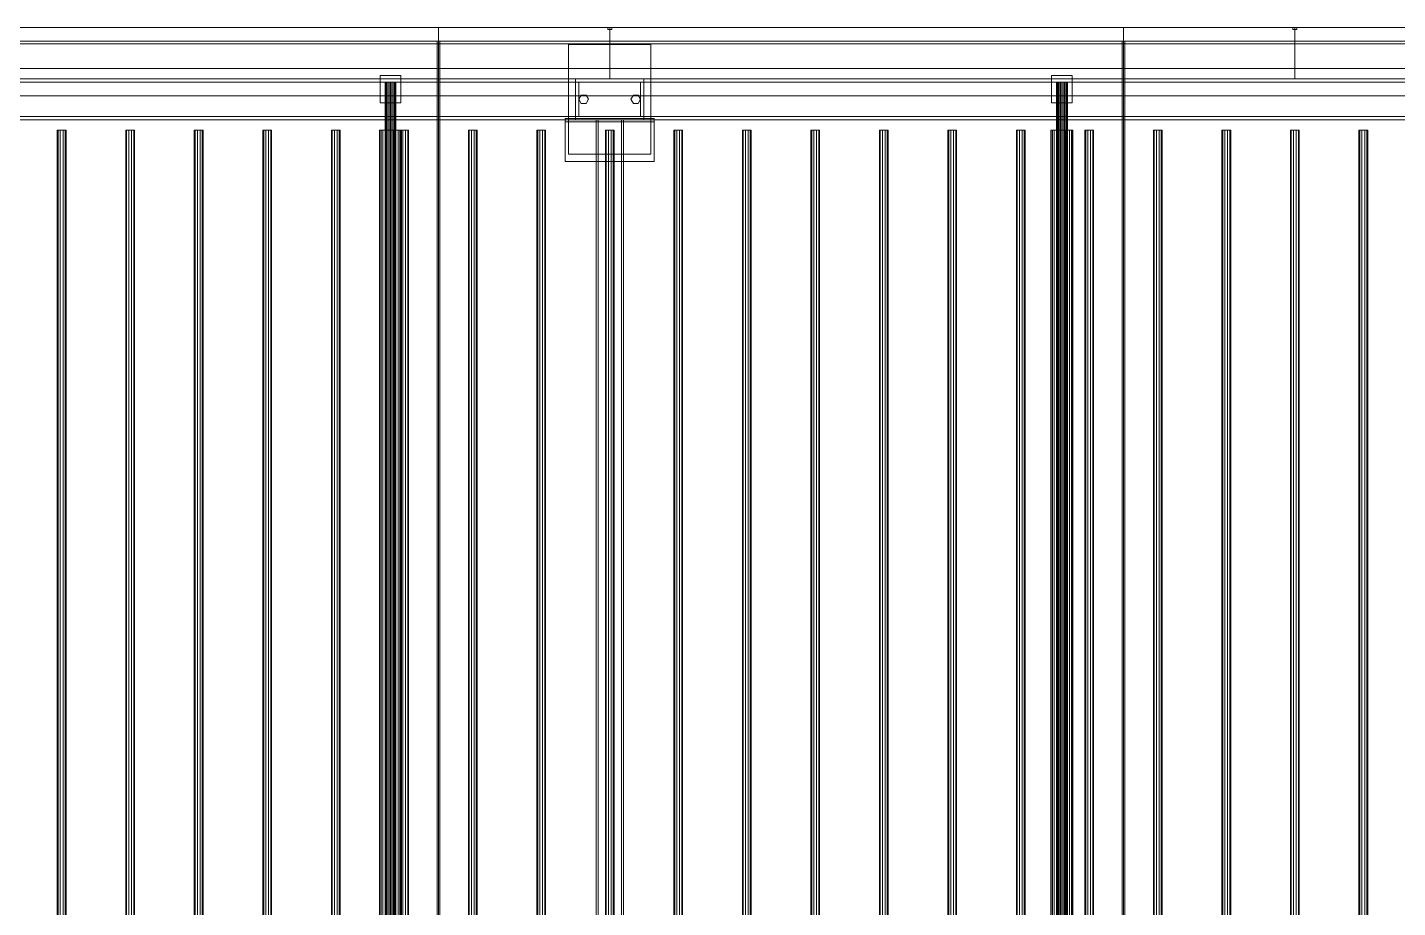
# Model space of a CAD drawing. Header units: millimetres. Extents: x -1970 to 59977, y -50268 to 6837.
# Drawn here: x 49989 to 51989, y -17885 to -16600 of the extents above; entities that cross this region are included whole.
import ezdxf

# ---------------------------------------------------------------- set-up
doc = ezdxf.new("R2010")
doc.units = ezdxf.units.MM
doc.layers.add('superior_secador', color=7, linetype='Continuous', lineweight=0)

msp = doc.modelspace()

# ---------------------------------------------------------------- linework, layer by layer
at = {"layer": 'superior_secador'}
for p, q in [((38839.253, -16600), (58839.253, -16600)), ((49589.253, -16600), (50589.253, -16600)), ((49839.253, -16600), (50839.253, -16600)), ((50589.253, -16600), (50589.253, -19400)), ((50589.253, -16600), (51589.253, -16600)), ((50836.253, -16603), (50836.253, -16600)), ((50836.253, -16600), (50842.253, -16600)), ((50839.253, -16600), (50839.253, -16675)), ((50839.253, -16600), (51839.253, -16600)), ((50842.253, -16600), (50842.253, -16603)), ((51589.253, -16600), (51589.253, -19400)), ((51589.253, -16600), (52589.253, -16600)), ((51836.253, -16603), (51836.253, -16600)), ((51836.253, -16600), (51842.253, -16600)), ((51839.253, -16600), (51839.253, -16675)), ((51839.253, -16600), (52414.253, -16600)), ((51842.253, -16600), (51842.253, -16603)), ((58839.253, -16620), (38839.253, -16620)), ((50587.253, -19380), (50587.253, -16620)), ((50587.253, -16620), (50591.253, -16620)), ((50591.253, -16620), (50591.253, -19380)), ((50842.253, -16603), (50836.253, -16603)), ((51587.253, -19380), (51587.253, -16620)), ((51587.253, -16620), (51591.253, -16620)), ((51591.253, -16620), (51591.253, -19380)), ((51842.253, -16603), (51836.253, -16603)), ((58839.253, -16624), (38839.253, -16624)), ((50779.253, -16785), (50779.253, -16625)), ((50779.253, -16625), (50899.253, -16625)), ((50899.253, -16625), (50899.253, -16785)), ((39189.253, -16660), (58489.253, -16660)), ((38839.253, -16675), (58839.253, -16675)), ((58839.253, -16680), (38839.253, -16680)), ((50839.253, -16675), (49839.253, -16675)), ((50504.253, -16710), (50504.253, -16670)), ((50504.253, -16670), (50534.253, -16670)), ((50511.526, -16680), (50511.253, -16680)), ((50511.253, -16680), (50511.253, -19320)), ((50512.325, -16680), (50511.526, -16680)), ((50511.526, -16680), (50511.526, -19320)), ((50513.596, -16680), (50512.325, -16680)), ((50512.325, -16680), (50512.325, -19320)), ((50515.253, -16680), (50513.596, -16680)), ((50513.596, -16680), (50513.596, -19320)), ((50517.182, -16680), (50515.253, -16680)), ((50515.253, -16680), (50515.253, -19320)), ((50519.253, -16680), (50517.182, -16680)), ((50517.182, -16680), (50517.182, -19320)), ((50521.324, -16680), (50519.253, -16680)), ((50519.253, -16680), (50519.253, -19320)), ((50523.253, -16680), (50521.324, -16680)), ((50521.324, -16680), (50521.324, -19320)), ((50524.91, -16680), (50523.253, -16680)), ((50523.253, -16680), (50523.253, -19320)), ((50526.181, -16680), (50524.91, -16680)), ((50524.91, -16680), (50524.91, -19320)), ((50526.98, -16680), (50526.181, -16680)), ((50526.181, -16680), (50526.181, -19320)), ((50526.98, -16680), (50527.253, -16680)), ((50526.98, -16680), (50526.98, -19320)), ((50527.253, -19320), (50527.253, -16680)), ((50534.253, -16670), (50534.253, -16710)), ((50789.253, -16680), (50789.253, -16675)), ((50789.253, -16675), (50889.253, -16675)), ((50889.253, -16680), (50789.253, -16680)), ((50789.253, -16730), (50789.253, -16680)), ((50789.253, -16680), (50794.253, -16680)), ((50794.253, -16680), (50794.253, -16730)), ((51839.253, -16675), (50839.253, -16675)), ((50884.253, -16730), (50884.253, -16680)), ((50884.253, -16680), (50889.253, -16680)), ((50889.253, -16675), (50889.253, -16680)), ((50889.253, -16680), (50889.253, -16730)), ((51484.253, -16710), (51484.253, -16670)), ((51484.253, -16670), (51514.253, -16670)), ((51491.526, -16680), (51491.253, -16680)), ((51491.253, -16680), (51491.253, -19320)), ((51492.325, -16680), (51491.526, -16680)), ((51491.526, -16680), (51491.526, -19320)), ((51493.596, -16680), (51492.325, -16680)), ((51492.325, -16680), (51492.325, -19320)), ((51495.253, -16680), (51493.596, -16680)), ((51493.596, -16680), (51493.596, -19320)), ((51497.182, -16680), (51495.253, -16680)), ((51495.253, -16680), (51495.253, -19320)), ((51499.253, -16680), (51497.182, -16680)), ((51497.182, -16680), (51497.182, -19320)), ((51501.324, -16680), (51499.253, -16680)), ((51499.253, -16680), (51499.253, -19320)), ((51503.253, -16680), (51501.324, -16680)), ((51501.324, -16680), (51501.324, -19320)), ((51504.91, -16680), (51503.253, -16680)), ((51503.253, -16680), (51503.253, -19320)), ((51506.181, -16680), (51504.91, -16680)), ((51504.91, -16680), (51504.91, -19320)), ((51506.98, -16680), (51506.181, -16680)), ((51506.181, -16680), (51506.181, -19320)), ((51506.98, -16680), (51507.253, -16680)), ((51506.98, -16680), (51506.98, -19320)), ((51507.253, -19320), (51507.253, -16680)), ((51514.253, -16670), (51514.253, -16710)), ((52414.253, -16675), (51839.253, -16675)), ((58489.253, -16700), (39189.253, -16700)), ((50794.253, -16705), (50797.753, -16698.938)), ((50797.753, -16698.938), (50804.753, -16698.938)), ((50804.753, -16698.938), (50808.253, -16705)), ((50870.253, -16705), (50873.753, -16698.938)), ((50873.753, -16698.938), (50880.753, -16698.938)), ((50880.753, -16698.938), (50884.253, -16705)), ((50534.253, -16710), (50504.253, -16710)), ((50797.753, -16711.062), (50794.253, -16705)), ((50804.753, -16711.062), (50797.753, -16711.062)), ((50808.253, -16705), (50804.753, -16711.062)), ((50873.753, -16711.062), (50870.253, -16705)), ((50880.753, -16711.062), (50873.753, -16711.062)), ((50884.253, -16705), (50880.753, -16711.062)), ((51514.253, -16710), (51484.253, -16710)), ((38839.253, -16730), (58839.253, -16730)), ((58839.253, -16735), (38839.253, -16735)), ((50774.253, -16738), (50774.253, -16733)), ((50774.253, -16733), (50904.253, -16733)), ((50774.253, -16796), (50774.253, -16733)), ((50904.253, -16738), (50774.253, -16738)), ((50789.253, -16735), (50789.253, -16730)), ((50789.253, -16730), (50889.253, -16730)), ((50794.253, -16730), (50789.253, -16730)), ((50889.253, -16735), (50789.253, -16735)), ((50819.253, -19265), (50819.253, -16735)), ((50819.253, -16735), (50859.253, -16735)), ((50819.253, -16735), (50822.253, -16735)), ((50822.253, -16735), (50822.253, -19265)), ((50856.253, -19265), (50856.253, -16735)), ((50856.253, -16735), (50859.253, -16735)), ((50859.253, -16735), (50859.253, -19265)), ((50889.253, -16730), (50884.253, -16730)), ((50889.253, -16730), (50889.253, -16735)), ((50904.253, -16733), (50904.253, -16738)), ((50904.253, -16733), (50904.253, -16796)), ((50034.116, -16750), (50032.903, -16750)), ((50032.903, -16750), (50032.903, -19250)), ((50037.291, -16750), (50034.116, -16750)), ((50034.116, -16750), (50034.116, -19250)), ((50041.215, -16750), (50037.291, -16750)), ((50037.291, -16750), (50037.291, -19250)), ((50044.39, -16750), (50041.215, -16750)), ((50041.215, -16750), (50041.215, -19250)), ((50044.39, -16750), (50045.603, -16750)), ((50044.39, -16750), (50044.39, -19250)), ((50045.603, -19250), (50045.603, -16750)), ((50134.116, -16750), (50132.903, -16750)), ((50132.903, -16750), (50132.903, -19250)), ((50137.291, -16750), (50134.116, -16750)), ((50134.116, -16750), (50134.116, -19250)), ((50141.215, -16750), (50137.291, -16750)), ((50137.291, -16750), (50137.291, -19250)), ((50144.39, -16750), (50141.215, -16750)), ((50141.215, -16750), (50141.215, -19250)), ((50144.39, -16750), (50145.603, -16750)), ((50144.39, -16750), (50144.39, -19250)), ((50145.603, -19250), (50145.603, -16750)), ((50234.116, -16750), (50232.903, -16750)), ((50232.903, -16750), (50232.903, -19250)), ((50237.291, -16750), (50234.116, -16750)), ((50234.116, -16750), (50234.116, -19250)), ((50241.215, -16750), (50237.291, -16750)), ((50237.291, -16750), (50237.291, -19250)), ((50244.39, -16750), (50241.215, -16750)), ((50241.215, -16750), (50241.215, -19250)), ((50244.39, -16750), (50245.603, -16750)), ((50244.39, -16750), (50244.39, -19250)), ((50245.603, -19250), (50245.603, -16750)), ((50334.116, -16750), (50332.903, -16750)), ((50332.903, -16750), (50332.903, -19250)), ((50337.291, -16750), (50334.116, -16750)), ((50334.116, -16750), (50334.116, -19250)), ((50341.215, -16750), (50337.291, -16750)), ((50337.291, -16750), (50337.291, -19250)), ((50344.39, -16750), (50341.215, -16750)), ((50341.215, -16750), (50341.215, -19250)), ((50344.39, -16750), (50345.603, -16750)), ((50344.39, -16750), (50344.39, -19250)), ((50345.603, -19250), (50345.603, -16750)), ((50434.116, -16750), (50432.903, -16750)), ((50432.903, -16750), (50432.903, -19250)), ((50437.291, -16750), (50434.116, -16750)), ((50434.116, -16750), (50434.116, -19250)), ((50441.215, -16750), (50437.291, -16750)), ((50437.291, -16750), (50437.291, -19250)), ((50444.39, -16750), (50441.215, -16750)), ((50441.215, -16750), (50441.215, -19250)), ((50444.39, -16750), (50445.603, -16750)), ((50444.39, -16750), (50444.39, -19250)), ((50445.603, -19250), (50445.603, -16750)), ((50503.798, -16750), (50503.253, -16750)), ((50503.253, -16750), (50503.253, -19250)), ((50505.397, -16750), (50503.798, -16750)), ((50503.798, -16750), (50503.798, -19250)), ((50507.939, -16750), (50505.397, -16750)), ((50505.397, -16750), (50505.397, -19250)), ((50511.253, -16750), (50507.939, -16750)), ((50507.939, -16750), (50507.939, -19250)), ((50515.112, -16750), (50511.253, -16750)), ((50511.253, -16750), (50511.253, -19250)), ((50519.253, -16750), (50515.112, -16750)), ((50515.112, -16750), (50515.112, -19250)), ((50523.394, -16750), (50519.253, -16750)), ((50519.253, -16750), (50519.253, -19250)), ((50527.253, -16750), (50523.394, -16750)), ((50523.394, -16750), (50523.394, -19250)), ((50530.567, -16750), (50527.253, -16750)), ((50527.253, -16750), (50527.253, -19250)), ((50533.109, -16750), (50530.567, -16750)), ((50530.567, -16750), (50530.567, -19250)), ((50534.116, -16750), (50532.903, -16750)), ((50532.903, -16750), (50532.903, -19250)), ((50534.708, -16750), (50533.109, -16750)), ((50533.109, -16750), (50533.109, -19250)), ((50537.291, -16750), (50534.116, -16750)), ((50534.116, -16750), (50534.116, -19250)), ((50534.708, -16750), (50535.253, -16750)), ((50534.708, -16750), (50534.708, -19250)), ((50535.253, -19250), (50535.253, -16750)), ((50541.215, -16750), (50537.291, -16750)), ((50537.291, -16750), (50537.291, -19250)), ((50544.39, -16750), (50541.215, -16750)), ((50541.215, -16750), (50541.215, -19250)), ((50544.39, -16750), (50545.603, -16750)), ((50544.39, -16750), (50544.39, -19250)), ((50545.603, -19250), (50545.603, -16750)), ((50634.116, -16750), (50632.903, -16750)), ((50632.903, -16750), (50632.903, -19250)), ((50637.291, -16750), (50634.116, -16750)), ((50634.116, -16750), (50634.116, -19250)), ((50641.215, -16750), (50637.291, -16750)), ((50637.291, -16750), (50637.291, -19250)), ((50644.39, -16750), (50641.215, -16750)), ((50641.215, -16750), (50641.215, -19250)), ((50644.39, -16750), (50645.603, -16750)), ((50644.39, -16750), (50644.39, -19250)), ((50645.603, -19250), (50645.603, -16750)), ((50734.116, -16750), (50732.903, -16750)), ((50732.903, -16750), (50732.903, -19250)), ((50737.291, -16750), (50734.116, -16750)), ((50734.116, -16750), (50734.116, -19250)), ((50741.215, -16750), (50737.291, -16750)), ((50737.291, -16750), (50737.291, -19250)), ((50744.39, -16750), (50741.215, -16750)), ((50741.215, -16750), (50741.215, -19250)), ((50744.39, -16750), (50745.603, -16750)), ((50744.39, -16750), (50744.39, -19250)), ((50745.603, -19250), (50745.603, -16750)), ((50834.116, -16750), (50832.903, -16750)), ((50832.903, -16750), (50832.903, -19250)), ((50837.291, -16750), (50834.116, -16750)), ((50834.116, -16750), (50834.116, -19250)), ((50841.215, -16750), (50837.291, -16750)), ((50837.291, -16750), (50837.291, -19250)), ((50844.39, -16750), (50841.215, -16750)), ((50841.215, -16750), (50841.215, -19250)), ((50844.39, -16750), (50845.603, -16750)), ((50844.39, -16750), (50844.39, -19250)), ((50845.603, -19250), (50845.603, -16750)), ((50934.116, -16750), (50932.903, -16750)), ((50932.903, -16750), (50932.903, -19250)), ((50937.291, -16750), (50934.116, -16750)), ((50934.116, -16750), (50934.116, -19250)), ((50941.215, -16750), (50937.291, -16750)), ((50937.291, -16750), (50937.291, -19250)), ((50944.39, -16750), (50941.215, -16750)), ((50941.215, -16750), (50941.215, -19250)), ((50944.39, -16750), (50945.603, -16750)), ((50944.39, -16750), (50944.39, -19250)), ((50945.603, -19250), (50945.603, -16750)), ((51034.116, -16750), (51032.903, -16750)), ((51032.903, -16750), (51032.903, -19250)), ((51037.291, -16750), (51034.116, -16750)), ((51034.116, -16750), (51034.116, -19250)), ((51041.215, -16750), (51037.291, -16750)), ((51037.291, -16750), (51037.291, -19250)), ((51044.39, -16750), (51041.215, -16750)), ((51041.215, -16750), (51041.215, -19250)), ((51044.39, -16750), (51045.603, -16750)), ((51044.39, -16750), (51044.39, -19250)), ((51045.603, -19250), (51045.603, -16750)), ((51134.116, -16750), (51132.903, -16750)), ((51132.903, -16750), (51132.903, -19250)), ((51137.291, -16750), (51134.116, -16750)), ((51134.116, -16750), (51134.116, -19250)), ((51141.215, -16750), (51137.291, -16750)), ((51137.291, -16750), (51137.291, -19250)), ((51144.39, -16750), (51141.215, -16750)), ((51141.215, -16750), (51141.215, -19250)), ((51144.39, -16750), (51145.603, -16750)), ((51144.39, -16750), (51144.39, -19250)), ((51145.603, -19250), (51145.603, -16750)), ((51234.116, -16750), (51232.903, -16750)), ((51232.903, -16750), (51232.903, -19250)), ((51237.291, -16750), (51234.116, -16750)), ((51234.116, -16750), (51234.116, -19250)), ((51241.215, -16750), (51237.291, -16750)), ((51237.291, -16750), (51237.291, -19250)), ((51244.39, -16750), (51241.215, -16750)), ((51241.215, -16750), (51241.215, -19250)), ((51244.39, -16750), (51245.603, -16750)), ((51244.39, -16750), (51244.39, -19250)), ((51245.603, -19250), (51245.603, -16750)), ((51334.116, -16750), (51332.903, -16750)), ((51332.903, -16750), (51332.903, -19250)), ((51337.291, -16750), (51334.116, -16750)), ((51334.116, -16750), (51334.116, -19250)), ((51341.215, -16750), (51337.291, -16750)), ((51337.291, -16750), (51337.291, -19250)), ((51344.39, -16750), (51341.215, -16750)), ((51341.215, -16750), (51341.215, -19250)), ((51344.39, -16750), (51345.603, -16750)), ((51344.39, -16750), (51344.39, -19250)), ((51345.603, -19250), (51345.603, -16750)), ((51434.116, -16750), (51432.903, -16750)), ((51432.903, -16750), (51432.903, -19250)), ((51437.291, -16750), (51434.116, -16750)), ((51434.116, -16750), (51434.116, -19250)), ((51441.215, -16750), (51437.291, -16750)), ((51437.291, -16750), (51437.291, -19250)), ((51444.39, -16750), (51441.215, -16750)), ((51441.215, -16750), (51441.215, -19250)), ((51444.39, -16750), (51445.603, -16750)), ((51444.39, -16750), (51444.39, -19250)), ((51445.603, -19250), (51445.603, -16750)), ((51483.798, -16750), (51483.253, -16750)), ((51483.253, -16750), (51483.253, -19250)), ((51485.397, -16750), (51483.798, -16750)), ((51483.798, -16750), (51483.798, -19250)), ((51487.939, -16750), (51485.397, -16750)), ((51485.397, -16750), (51485.397, -19250)), ((51491.253, -16750), (51487.939, -16750)), ((51487.939, -16750), (51487.939, -19250)), ((51495.112, -16750), (51491.253, -16750)), ((51491.253, -16750), (51491.253, -19250)), ((51499.253, -16750), (51495.112, -16750)), ((51495.112, -16750), (51495.112, -19250)), ((51503.394, -16750), (51499.253, -16750)), ((51499.253, -16750), (51499.253, -19250)), ((51507.253, -16750), (51503.394, -16750)), ((51503.394, -16750), (51503.394, -19250)), ((51510.567, -16750), (51507.253, -16750)), ((51507.253, -16750), (51507.253, -19250)), ((51513.109, -16750), (51510.567, -16750)), ((51510.567, -16750), (51510.567, -19250)), ((51514.708, -16750), (51513.109, -16750)), ((51513.109, -16750), (51513.109, -19250)), ((51514.708, -16750), (51515.253, -16750)), ((51514.708, -16750), (51514.708, -19250)), ((51515.253, -19250), (51515.253, -16750)), ((51534.116, -16750), (51532.903, -16750)), ((51532.903, -16750), (51532.903, -19250)), ((51537.291, -16750), (51534.116, -16750)), ((51534.116, -16750), (51534.116, -19250)), ((51541.215, -16750), (51537.291, -16750)), ((51537.291, -16750), (51537.291, -19250)), ((51544.39, -16750), (51541.215, -16750)), ((51541.215, -16750), (51541.215, -19250)), ((51544.39, -16750), (51545.603, -16750)), ((51544.39, -16750), (51544.39, -19250)), ((51545.603, -19250), (51545.603, -16750)), ((51634.116, -16750), (51632.903, -16750)), ((51632.903, -16750), (51632.903, -19250)), ((51637.291, -16750), (51634.116, -16750)), ((51634.116, -16750), (51634.116, -19250)), ((51641.215, -16750), (51637.291, -16750)), ((51637.291, -16750), (51637.291, -19250)), ((51644.39, -16750), (51641.215, -16750)), ((51641.215, -16750), (51641.215, -19250)), ((51644.39, -16750), (51645.603, -16750)), ((51644.39, -16750), (51644.39, -19250)), ((51645.603, -19250), (51645.603, -16750)), ((51734.116, -16750), (51732.903, -16750)), ((51732.903, -16750), (51732.903, -19250)), ((51737.291, -16750), (51734.116, -16750)), ((51734.116, -16750), (51734.116, -19250)), ((51741.215, -16750), (51737.291, -16750)), ((51737.291, -16750), (51737.291, -19250)), ((51744.39, -16750), (51741.215, -16750)), ((51741.215, -16750), (51741.215, -19250)), ((51744.39, -16750), (51745.603, -16750)), ((51744.39, -16750), (51744.39, -19250)), ((51745.603, -19250), (51745.603, -16750)), ((51834.116, -16750), (51832.903, -16750)), ((51832.903, -16750), (51832.903, -19250)), ((51837.291, -16750), (51834.116, -16750)), ((51834.116, -16750), (51834.116, -19250)), ((51841.215, -16750), (51837.291, -16750)), ((51837.291, -16750), (51837.291, -19250)), ((51844.39, -16750), (51841.215, -16750)), ((51841.215, -16750), (51841.215, -19250)), ((51844.39, -16750), (51845.603, -16750)), ((51844.39, -16750), (51844.39, -19250)), ((51845.603, -19250), (51845.603, -16750)), ((51934.116, -16750), (51932.903, -16750)), ((51932.903, -16750), (51932.903, -19250)), ((51937.291, -16750), (51934.116, -16750)), ((51934.116, -16750), (51934.116, -19250)), ((51941.215, -16750), (51937.291, -16750)), ((51937.291, -16750), (51937.291, -19250)), ((51944.39, -16750), (51941.215, -16750)), ((51941.215, -16750), (51941.215, -19250)), ((51944.39, -16750), (51945.603, -16750)), ((51944.39, -16750), (51944.39, -19250)), ((51945.603, -19250), (51945.603, -16750)), ((50904.253, -16796), (50774.253, -16796)), ((50899.253, -16785), (50779.253, -16785))]:
    msp.add_line(p, q, dxfattribs=at)

doc.saveas('drawing.dxf')
